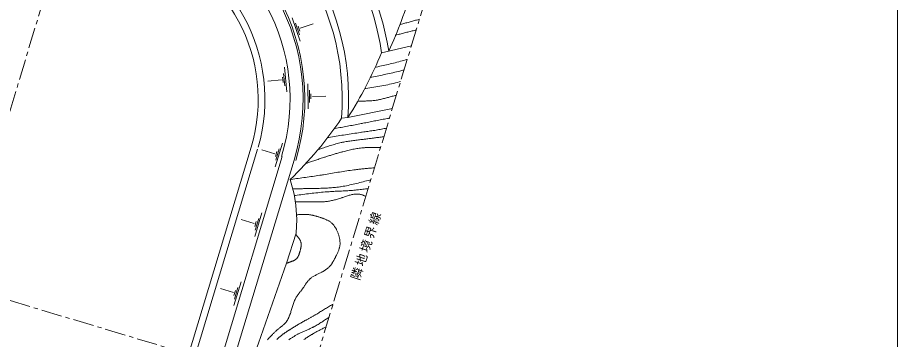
# Model space of a CAD drawing. Units: millimetres, scale not verified. Extents: x -273834 to 283729, y -197114 to 193886.
# Drawn here: x 71465 to 283729, y -24992 to 52708 of the extents above; entities that cross this region are included whole.
import ezdxf

# ---------------------------------------------------------------- set-up
doc = ezdxf.new("R2010")
doc.units = ezdxf.units.MM
doc.header["$LTSCALE"] = 1000
doc.linetypes.add('CHAIN1', pattern=[8, 5, -1, 1, -1])
for name, color, linetype, lineweight in [('2-1_道路', 7, 'Continuous', 5), ('2-2_ｸﾞﾗﾝﾄﾞ', 3, 'Continuous', 5), ('2-3_敷地境界', 2, 'CHAIN1', 5), ('2-4_法', 7, 'Continuous', 5), ('2-5_法-2', 4, 'Continuous', 5)]:
    doc.layers.add(name, color=color, linetype=linetype, lineweight=lineweight)
doc.styles.add('ＭＳ ゴシック', font='')
doc.styles.get('ＭＳ ゴシック').set_extended_font_data('MS Gothic')

msp = doc.modelspace()

# ---------------------------------------------------------------- linework, layer by layer
at = {"layer": '2-1_道路', "color": 3}
for p, q in [((105106, -80886), (135283, 19158)), ((107978, -81752), (138156, 18292))]:
    msp.add_line(p, q, dxfattribs=at)
for radius, end in [(50800, 73.21428), (47679, 73.21431)]:
    msp.add_arc((89520, 32962), radius, 343.21432, end, dxfattribs=at)
at = {"layer": '2-2_ｸﾞﾗﾝﾄﾞ'}
msp.add_line((283729, 193886), (283729, -197114), dxfattribs=at)
at = {"layer": '2-2_ｸﾞﾗﾝﾄﾞ', "color": 7, "linetype": 'CHAIN1'}
for p, q in [((30313, -100132), (83594, 76503)), ((112744, -28556), (1163, 4927))]:
    msp.add_line(p, q, dxfattribs=at)
at = {"layer": '2-2_ｸﾞﾗﾝﾄﾞ', "color": 2}
msp.add_line((97638, -78633), (127816, 21411), dxfattribs=at)
msp.add_arc((89520, 32962), 40000, 343.21434, 73.21432, dxfattribs=at)
at = {"layer": '2-3_敷地境界'}
msp.add_line((186367, 111502), (109239, -142896), dxfattribs=at)
at = {"layer": '2-4_法'}
for p, q in [((159275, 44226), (166470, 45872)), ((151144, 28558), (161891, 30772)), ((149602, 28406), (151144, 28558)), ((129329, 20954), (99183, -79099))]:
    msp.add_line(p, q, dxfattribs=at)
for points in [[(137206, 13618), (138164, 10068), (138591, 7457), (138813, 3960), (138662, 664)], [(138662, 664), (136356, -6612), (129585, -25866), (127434, -31898), (124871, -37297), (123623, -39923), (122316, -42570), (116170, -54596)]]:
    msp.add_lwpolyline(points, dxfattribs=at)
for centre, radius, start, end in [((90115, 33175), 71800, 9.17192, 65.01907), ((90480, 33768), 69586, 8.6434, 66.25055), ((90127, 33166), 61191, 355.68153, 73.35533), ((89833, 33013), 59948, 355.59286, 74.68806), ((89520, 32962), 51236, 343.21432, 73.21429), ((89520, 32962), 41617, 343.88255, 73.21429), ((75025, 84941), 94958, 334.87326, 344.58546), ((68825, 81224), 97725, 327.38976, 337.75302), ((77173, 76538), 86965, 313.65486, 326.39545)]:
    msp.add_arc(centre, radius, start, end, dxfattribs=at)
at = {"layer": '2-5_法-2'}
for p, q in [((139613, 46991), (137723, 52686)), ((139462, 48557), (138539, 51341)), ((139665, 50169), (142779, 51202)), ((139531, 49462), (139135, 50656)), ((136456, 34779), (135847, 40748)), ((135519, 37067), (135391, 38318)), ((135952, 36269), (135654, 39187)), ((135107, 37657), (131843, 37323)), ((141558, 30678), (141506, 36678)), ((141895, 32214), (141869, 35148)), ((142237, 33055), (142226, 34313)), ((142582, 33687), (145862, 33715)), ((161051, 28414), (161184, 28438)), ((133643, 16677), (135359, 22427)), ((133495, 19852), (130351, 20791)), ((133650, 19150), (134010, 20355)), ((133746, 18247), (134585, 21058)), ((130410, 5563), (128677, -181)), ((128538, 2994), (125397, 3942)), ((129055, 3495), (128692, 2291)), ((129632, 4196), (128785, 1388)), ((123520, -13661), (120379, -12713)), ((125392, -11092), (123659, -16836)), ((124614, -12459), (123767, -15267)), ((124037, -13160), (123673, -14364))]:
    msp.add_line(p, q, dxfattribs=at)
for points in [[(163707, 50992), (163857, 51035), (164115, 51109), (164374, 51183), (164633, 51257), (164891, 51331), (165150, 51404), (165409, 51477), (165668, 51550), (165927, 51623), (166186, 51695), (166446, 51767), (166705, 51839), (166965, 51910), (167225, 51981), (167485, 52051), (167745, 52121), (168005, 52189), (168266, 52258), (168417, 52297)], [(162584, 48425), (162735, 48465), (162997, 48535), (163259, 48604), (163521, 48673), (163783, 48742), (164045, 48811), (164307, 48879), (164570, 48947), (164832, 49015), (165095, 49082), (165357, 49149), (165620, 49215), (165883, 49281), (166147, 49346), (166410, 49411), (166674, 49475), (166938, 49538), (167202, 49600), (167355, 49636), (167405, 49647), (167489, 49667), (167574, 49686)], [(157755, 40707), (157997, 40761), (158415, 40854), (158833, 40946), (159250, 41040), (159668, 41133), (160085, 41228), (160502, 41324), (160919, 41421), (161335, 41519), (161751, 41618), (162166, 41720), (162580, 41823), (162994, 41928), (163408, 42036), (163820, 42146), (164232, 42258), (164643, 42373), (165054, 42491), (165291, 42561), (165483, 42619)], [(156645, 38284), (156893, 38333), (157321, 38417), (157749, 38501), (158177, 38585), (158604, 38670), (159032, 38756), (159459, 38843), (159886, 38931), (160313, 39020), (160739, 39111), (161165, 39203), (161591, 39297), (162016, 39393), (162440, 39491), (162864, 39592), (163287, 39695), (163710, 39800), (164132, 39909), (164376, 39973), (164559, 40021), (164708, 40062)], [(155231, 35573), (155509, 35612), (155989, 35681), (156468, 35751), (156947, 35821), (157425, 35894), (157903, 35968), (158381, 36046), (158857, 36126), (159333, 36211), (159808, 36299), (160281, 36392), (160754, 36490), (161225, 36594), (161695, 36703), (162163, 36820), (162629, 36943), (163094, 37074), (163557, 37213), (163825, 37297), (163875, 37314)], [(153636, 32554), (153791, 32554), (154057, 32554), (154323, 32554), (154589, 32555), (154855, 32557), (155120, 32560), (155386, 32565), (155651, 32571), (155915, 32580), (156179, 32592), (156443, 32606), (156706, 32623), (156968, 32644), (157230, 32668), (157491, 32696), (157752, 32729), (158011, 32765), (158270, 32807), (158420, 32833), (158558, 32859), (158795, 32907), (159032, 32959), (159268, 33014), (159504, 33072), (159739, 33133), (159974, 33195), (160209, 33259), (160444, 33323), (160679, 33389), (160914, 33454), (161150, 33519), (161386, 33584), (161622, 33647), (161859, 33708), (162097, 33767), (162335, 33824), (162574, 33877), (162713, 33907), (162838, 33932)], [(147850, 25895), (148065, 25934), (148437, 26003), (148808, 26072), (149179, 26140), (149550, 26209), (149921, 26278), (150292, 26347), (150663, 26416), (151034, 26485), (151405, 26554), (151776, 26624), (152147, 26694), (152518, 26764), (152889, 26834), (153260, 26905), (153630, 26975), (154001, 27047), (154372, 27118), (154586, 27160), (154788, 27199), (155134, 27267), (155481, 27335), (155827, 27403), (156174, 27471), (156520, 27539), (156867, 27608), (157213, 27676), (157560, 27744), (157906, 27813), (158253, 27880), (158600, 27948), (158947, 28015), (159293, 28082), (159640, 28149), (159988, 28215), (160335, 28281), (160682, 28345), (160884, 28383), (161051, 28414)], [(146277, 23741), (146537, 23783), (146986, 23855), (147435, 23927), (147883, 23999), (148332, 24071), (148781, 24143), (149229, 24214), (149678, 24285), (150127, 24356), (150576, 24427), (151025, 24497), (151474, 24567), (151924, 24636), (152373, 24705), (152823, 24773), (153272, 24841), (153722, 24908), (154172, 24975), (154433, 25013), (154626, 25041), (154959, 25090), (155291, 25138), (155624, 25186), (155956, 25235), (156289, 25284), (156621, 25333), (156953, 25384), (157285, 25435), (157617, 25487), (157948, 25541), (158279, 25596), (158610, 25653), (158940, 25712), (159270, 25773), (159600, 25835), (159929, 25901), (160257, 25968), (160447, 26009)], [(155199, 23345), (155463, 23378), (155727, 23411), (155990, 23444), (156253, 23478), (156516, 23513), (156779, 23547), (157042, 23582), (157305, 23617), (157568, 23652), (157831, 23687), (158093, 23722), (158356, 23757), (158619, 23792), (158882, 23826), (159144, 23860), (159407, 23894), (159669, 23927), (159822, 23946)], [(143917, 20787), (144099, 20852), (144413, 20964), (144727, 21075), (145042, 21185), (145357, 21295), (145672, 21403), (145987, 21510), (146302, 21615), (146619, 21719), (146935, 21820), (147252, 21918), (147570, 22014), (147888, 22107), (148207, 22197), (148527, 22283), (148848, 22366), (149170, 22444), (149492, 22519), (149680, 22560), (149849, 22595), (150140, 22654), (150433, 22709), (150726, 22761), (151020, 22810), (151315, 22857), (151610, 22901), (151906, 22944), (152201, 22984), (152498, 23023), (152794, 23060), (153091, 23096), (153388, 23132), (153685, 23167), (153983, 23201), (154280, 23236), (154577, 23271), (154874, 23306), (155047, 23326), (155199, 23345)], [(149945, 20326), (150245, 20407), (150547, 20486), (150849, 20563), (151151, 20638), (151454, 20711), (151758, 20781), (152062, 20848), (152366, 20912), (152671, 20972), (152977, 21028), (153283, 21081), (153590, 21129), (153897, 21172), (154205, 21211), (154513, 21244), (154822, 21272), (155131, 21294), (155310, 21304), (155429, 21310), (155635, 21318), (155841, 21323), (156046, 21327), (156252, 21329), (156458, 21330), (156664, 21330), (156870, 21330), (157076, 21329), (157282, 21329), (157488, 21329), (157694, 21330), (157900, 21333), (158106, 21336), (158311, 21342), (158516, 21350), (158721, 21360), (158926, 21373), (159045, 21383)], [(140939, 17452), (141090, 17504), (141350, 17594), (141610, 17683), (141870, 17773), (142130, 17862), (142389, 17951), (142650, 18040), (142910, 18129), (143170, 18217), (143430, 18306), (143690, 18394), (143951, 18481), (144211, 18569), (144472, 18655), (144732, 18742), (144993, 18828), (145254, 18913), (145515, 18998), (145667, 19047), (145797, 19089), (146021, 19161), (146246, 19233), (146470, 19304), (146695, 19374), (146920, 19444), (147146, 19514), (147371, 19583), (147597, 19651), (147822, 19719), (148048, 19787), (148275, 19854), (148501, 19920), (148728, 19986), (148955, 20051), (149182, 20115), (149410, 20179), (149638, 20242), (149770, 20278), (149945, 20326)], [(137206, 13618), (137457, 13651), (137889, 13709), (138322, 13767), (138754, 13826), (139187, 13884), (139619, 13943), (140051, 14002), (140484, 14061), (140916, 14122), (141348, 14182), (141780, 14244), (142212, 14306), (142644, 14369), (143076, 14433), (143507, 14498), (143939, 14563), (144370, 14630), (144801, 14698), (145051, 14738), (145300, 14779), (145729, 14849), (146158, 14920), (146587, 14992), (147016, 15065), (147445, 15137), (147873, 15210), (148302, 15282), (148731, 15354), (149160, 15425), (149589, 15495), (150018, 15563), (150448, 15631), (150877, 15696), (151307, 15760), (151737, 15822), (152167, 15881), (152598, 15938), (152848, 15970), (152998, 15988)], [(152998, 15988), (153256, 16019), (153515, 16049), (153774, 16078), (154032, 16107), (154291, 16135), (154550, 16162), (154809, 16189), (155068, 16215), (155328, 16241), (155587, 16266), (155846, 16292), (156105, 16317), (156365, 16342), (156624, 16368), (156883, 16393), (157143, 16419), (157402, 16445), (157552, 16460)], [(149598, 11902), (150006, 11970), (150414, 12043), (150821, 12121), (151228, 12203), (151633, 12290), (152039, 12381), (152443, 12474), (152848, 12571), (153251, 12669), (153655, 12769), (154059, 12871), (154462, 12973), (154866, 13076), (155270, 13179), (155674, 13280), (156078, 13381), (156482, 13480), (156662, 13523)], [(137863, 11375), (138040, 11377), (138345, 11380), (138651, 11383), (138956, 11386), (139261, 11390), (139566, 11393), (139871, 11397), (140177, 11400), (140482, 11404), (140787, 11408), (141093, 11413), (141398, 11417), (141704, 11422), (142009, 11427), (142315, 11433), (142621, 11439), (142926, 11445), (143232, 11452), (143410, 11456), (143600, 11460), (143930, 11468), (144259, 11477), (144588, 11487), (144917, 11499), (145246, 11511), (145575, 11525), (145903, 11541), (146232, 11559), (146560, 11579), (146888, 11601), (147216, 11626), (147543, 11654), (147870, 11684), (148196, 11718), (148522, 11754), (148847, 11795), (149172, 11839), (149360, 11866), (149598, 11902)], [(138231, 9739), (138490, 9774), (138939, 9833), (139387, 9892), (139835, 9951), (140283, 10010), (140732, 10067), (141180, 10124), (141628, 10179), (142077, 10233), (142526, 10286), (142974, 10337), (143423, 10386), (143872, 10434), (144322, 10479), (144771, 10522), (145221, 10563), (145670, 10601), (146120, 10636), (146382, 10655), (146599, 10670), (146975, 10695), (147351, 10718), (147727, 10739), (148104, 10760), (148480, 10779), (148856, 10799), (149232, 10818), (149609, 10837), (149985, 10856), (150362, 10876), (150738, 10898), (151114, 10920), (151490, 10944), (151866, 10970), (152242, 10998), (152618, 11028), (152994, 11061), (153212, 11082), (153407, 11101)], [(153407, 11101), (153744, 11136), (154081, 11173), (154418, 11212), (154755, 11251), (155092, 11291), (155428, 11331), (155765, 11371), (156018, 11400)], [(145528, 8248), (145773, 8272), (146017, 8301), (146261, 8334), (146504, 8371), (146746, 8412), (146988, 8457), (147230, 8507), (147472, 8560), (147714, 8616), (147956, 8676), (148198, 8740), (148440, 8806), (148682, 8876), (148924, 8949), (149167, 9025), (149411, 9103), (149655, 9184), (149797, 9232), (149925, 9276), (150146, 9353), (150367, 9431), (150589, 9508), (150811, 9584), (151033, 9659), (151255, 9731), (151477, 9799), (151698, 9863), (151919, 9921), (152140, 9974), (152360, 10019), (152579, 10057), (152797, 10086), (153014, 10106), (153230, 10115), (153445, 10113), (153658, 10100), (153781, 10086), (153872, 10073), (154028, 10045)], [(154028, 10045), (154183, 10011), (154337, 9971), (154492, 9925), (154646, 9875), (154800, 9821), (154954, 9764), (155108, 9704), (155263, 9641), (155418, 9576), (155460, 9559)], [(138485, 8255), (138596, 8256), (138787, 8257), (138979, 8257), (139171, 8258), (139362, 8258), (139554, 8259), (139746, 8259), (139937, 8259), (140129, 8258), (140321, 8258), (140513, 8257), (140705, 8255), (140897, 8254), (141089, 8252), (141281, 8249), (141474, 8246), (141666, 8243), (141859, 8239), (141970, 8236), (142080, 8233), (142269, 8228), (142458, 8223), (142647, 8217), (142836, 8212), (143025, 8206), (143213, 8202), (143402, 8197), (143591, 8194), (143779, 8192), (143968, 8190), (144156, 8190), (144344, 8192), (144531, 8195), (144718, 8200), (144905, 8207), (145092, 8216), (145278, 8228), (145385, 8236), (145528, 8248)], [(138784, 5100), (138887, 5107), (139064, 5118), (139241, 5130), (139418, 5141), (139595, 5151), (139772, 5160), (139949, 5168), (140125, 5174), (140301, 5179), (140477, 5182), (140653, 5183), (140828, 5182), (141003, 5179), (141177, 5173), (141351, 5164), (141525, 5152), (141698, 5137), (141871, 5118), (141970, 5105), (142058, 5093), (142208, 5070), (142358, 5045), (142508, 5016), (142657, 4986), (142807, 4953), (142955, 4918), (143104, 4880), (143253, 4841), (143401, 4800), (143549, 4757), (143697, 4713), (143846, 4668), (143994, 4621), (144142, 4573), (144291, 4524), (144439, 4474), (144588, 4424), (144674, 4394), (144762, 4363)], [(144762, 4363), (144915, 4310), (145067, 4256), (145219, 4201), (145371, 4144), (145521, 4086), (145671, 4025), (145818, 3963), (145965, 3898), (146109, 3831), (146251, 3761), (146391, 3688), (146529, 3611), (146663, 3531), (146794, 3448), (146922, 3360), (147047, 3268), (147167, 3171), (147235, 3113), (147305, 3051), (147422, 2938), (147534, 2821), (147642, 2700), (147746, 2574), (147846, 2443), (147941, 2309), (148033, 2171), (148121, 2030), (148206, 1885), (148287, 1738), (148365, 1588), (148439, 1435), (148510, 1280), (148579, 1124), (148644, 966), (148707, 806), (148767, 646), (148801, 552), (148832, 462), (148885, 306)], [(138609, 296), (138660, 239), (138748, 140), (138835, 42), (138921, -57), (139005, -157), (139088, -256), (139169, -357), (139248, -457), (139324, -559), (139396, -661), (139465, -764), (139530, -868), (139591, -973), (139648, -1080), (139699, -1187), (139745, -1296), (139785, -1406), (139819, -1517), (139836, -1583), (139851, -1650), (139871, -1768), (139885, -1887), (139893, -2007), (139895, -2129), (139892, -2252), (139884, -2376), (139872, -2501), (139855, -2627), (139834, -2754), (139810, -2881), (139783, -3009), (139753, -3138), (139720, -3267), (139686, -3396), (139650, -3525), (139612, -3655), (139574, -3784), (139551, -3859), (139532, -3922)], [(148885, 306), (148934, 150), (148982, -7), (149026, -164), (149067, -321), (149104, -479), (149138, -636), (149169, -794), (149195, -952), (149217, -1110), (149235, -1267), (149248, -1425), (149256, -1582), (149260, -1738), (149258, -1894), (149251, -2050), (149238, -2205), (149228, -2294), (149215, -2383), (149190, -2537), (149159, -2690), (149123, -2842), (149083, -2993), (149038, -3144), (148989, -3294), (148936, -3443), (148879, -3592), (148820, -3741), (148758, -3889), (148693, -4036), (148627, -4184), (148558, -4330), (148488, -4476), (148417, -4622), (148346, -4768), (148273, -4914), (148231, -4998), (148195, -5070), (148133, -5195), (148070, -5320)], [(139532, -3922), (139500, -4029), (139466, -4136), (139432, -4242), (139397, -4347), (139360, -4451), (139322, -4553), (139282, -4654), (139241, -4753), (139197, -4850), (139150, -4945), (139101, -5038), (139050, -5127), (138995, -5214), (138936, -5297), (138875, -5377), (138809, -5454), (138740, -5527), (138698, -5567), (138661, -5599), (138596, -5653), (138529, -5704), (138459, -5753), (138386, -5800), (138312, -5844), (138236, -5886), (138157, -5926), (138078, -5965), (137997, -6002), (137914, -6037), (137831, -6072), (137747, -6105), (137663, -6138), (137578, -6169), (137493, -6200), (137408, -6231), (137324, -6261), (137275, -6278), (137245, -6289), (137193, -6308)], [(137193, -6308), (137142, -6326), (137090, -6344), (137039, -6363), (136988, -6381), (136938, -6400), (136887, -6418), (136837, -6436), (136786, -6455), (136736, -6473), (136686, -6491), (136635, -6510), (136585, -6528), (136535, -6546), (136485, -6565), (136435, -6583), (136385, -6601), (136356, -6612)], [(148070, -5320), (148007, -5444), (147944, -5568), (147879, -5691), (147814, -5813), (147749, -5935), (147682, -6055), (147613, -6174), (147543, -6292), (147472, -6408), (147399, -6523), (147324, -6636), (147246, -6748), (147167, -6858), (147085, -6966), (147001, -7072), (146951, -7132), (146899, -7193), (146807, -7296), (146712, -7396), (146615, -7495), (146515, -7591), (146413, -7685), (146308, -7777), (146201, -7867), (146092, -7955), (145981, -8041), (145868, -8124), (145753, -8206), (145637, -8286), (145518, -8364), (145398, -8440), (145277, -8514), (145155, -8587), (145031, -8657), (144959, -8697), (144860, -8751), (144688, -8841), (144515, -8929), (144341, -9015)], [(144341, -9015), (144167, -9100), (143992, -9185), (143818, -9269), (143645, -9353), (143473, -9438), (143303, -9525), (143134, -9613), (142969, -9704), (142806, -9799), (142646, -9896), (142491, -9998), (142339, -10105), (142192, -10217), (142050, -10334), (141970, -10405), (141906, -10465), (141797, -10573), (141692, -10684), (141590, -10799), (141491, -10917), (141395, -11039), (141300, -11163), (141208, -11289), (141117, -11417), (141027, -11547), (140938, -11678), (140850, -11811), (140762, -11943), (140674, -12077), (140586, -12210), (140497, -12343), (140407, -12475), (140316, -12606), (140263, -12682), (140213, -12752), (140125, -12871), (140036, -12989), (139947, -13107), (139856, -13223)], [(139856, -13223), (139766, -13339), (139675, -13455), (139585, -13570), (139494, -13686), (139405, -13801), (139316, -13917), (139229, -14032), (139142, -14149), (139058, -14266), (138975, -14384), (138894, -14503), (138816, -14623), (138740, -14745), (138698, -14816), (138627, -14940), (138511, -15156), (138403, -15377), (138301, -15601), (138206, -15829), (138116, -16060), (138031, -16294), (137950, -16530), (137871, -16768), (137795, -17008), (137721, -17249), (137648, -17492), (137574, -17734), (137500, -17978), (137425, -18221), (137348, -18463), (137267, -18705), (137183, -18946), (137132, -19085), (137108, -19149), (137066, -19259), (137023, -19369), (136978, -19478), (136932, -19586), (136885, -19694)], [(147566, -16477), (147425, -16557), (147183, -16695), (146942, -16836), (146702, -16978), (146463, -17121), (146226, -17265), (145989, -17410), (145753, -17556), (145517, -17702), (145281, -17849), (145046, -17995), (144811, -18142), (144575, -18288), (144339, -18433), (144103, -18578), (143866, -18721), (143628, -18863), (143390, -19004), (143251, -19085), (143170, -19132), (143030, -19212), (142890, -19292), (142750, -19371), (142609, -19450), (142468, -19528), (142327, -19606), (142186, -19684), (142045, -19762), (141903, -19839), (141762, -19917), (141620, -19994), (141478, -20072), (141337, -20150), (141195, -20227), (141054, -20305), (140913, -20384), (140771, -20462), (140690, -20508), (140574, -20573)], [(136885, -19694), (136836, -19800), (136786, -19906), (136734, -20010), (136680, -20113), (136624, -20215), (136567, -20316), (136507, -20415), (136446, -20512), (136382, -20608), (136317, -20702), (136249, -20794), (136178, -20884), (136136, -20935), (136083, -20998), (135987, -21104), (135889, -21207), (135787, -21308), (135682, -21406), (135575, -21502), (135466, -21596), (135355, -21688), (135242, -21780), (135128, -21870), (135013, -21960), (134898, -22049), (134782, -22137), (134666, -22226), (134551, -22316), (134436, -22406), (134322, -22496), (134209, -22589), (134144, -22643), (134075, -22701), (133958, -22804), (133842, -22908), (133728, -23013), (133615, -23120), (133504, -23228), (133394, -23337)], [(140574, -20573), (140375, -20686), (140177, -20800), (139978, -20914), (139781, -21029), (139583, -21145), (139387, -21261), (139190, -21378), (138994, -21495), (138798, -21613), (138603, -21732), (138408, -21851), (138213, -21970), (138019, -22090), (137825, -22210), (137631, -22331), (137437, -22451), (137244, -22572), (137132, -22643), (137077, -22677), (136982, -22737), (136886, -22797), (136791, -22858), (136696, -22918), (136601, -22979), (136507, -23040), (136412, -23101), (136318, -23163), (136223, -23225), (136129, -23288), (136036, -23351), (135942, -23414), (135849, -23478), (135756, -23543), (135663, -23609), (135570, -23675), (135478, -23742), (135425, -23781), (135333, -23849), (135177, -23968)], [(146597, -19619), (146380, -19768), (146163, -19917), (145946, -20066), (145728, -20215), (145510, -20363), (145291, -20510), (145072, -20656), (144852, -20801), (144631, -20944), (144409, -21085), (144186, -21224), (143962, -21361), (143736, -21496), (143509, -21628), (143280, -21757), (143050, -21882), (142818, -22004), (142682, -22073), (142575, -22127), (142389, -22217), (142202, -22306), (142014, -22393), (141826, -22479), (141636, -22563), (141447, -22646), (141257, -22729), (141067, -22812), (140877, -22894), (140687, -22977), (140497, -23060), (140308, -23144), (140119, -23229), (139931, -23315), (139744, -23403), (139558, -23493), (139373, -23584), (139267, -23639), (139182, -23683), (139036, -23759)], [(133394, -23337), (133284, -23447), (133176, -23558), (133068, -23670), (132961, -23782), (132855, -23895), (132748, -24007), (132642, -24120), (132535, -24233), (132429, -24346), (132322, -24458), (132214, -24570), (132152, -24635), (132098, -24690), (132005, -24785), (131911, -24879), (131817, -24973), (131723, -25067)], [(145911, -21937), (145798, -21997), (145602, -22099), (145406, -22200), (145210, -22302), (145014, -22403), (144818, -22504), (144622, -22606), (144427, -22708), (144231, -22810), (144036, -22913), (143841, -23016), (143647, -23120), (143453, -23226), (143259, -23332), (143067, -23439), (142875, -23548), (142684, -23658), (142494, -23770), (142384, -23836), (142270, -23905), (142075, -24025), (141881, -24146), (141687, -24269), (141495, -24393), (141303, -24519), (141111, -24644), (140920, -24771), (140729, -24898), (140538, -25025)], [(135177, -23968), (135022, -24089), (134868, -24213), (134717, -24340), (134568, -24469), (134421, -24601), (134278, -24736), (134137, -24873), (134000, -25014)], [(139036, -23759), (138891, -23838), (138747, -23918), (138604, -23999), (138461, -24082), (138319, -24165), (138177, -24250), (138036, -24336), (137896, -24423), (137756, -24511), (137616, -24600), (137477, -24690), (137338, -24781), (137200, -24872), (137061, -24964), (136923, -25057)]]:
    msp.add_lwpolyline(points, dxfattribs=at)

# ---------------------------------------------------------------- texts
at = {"layer": '2-4_法', "insert": (154118, -10960), "char_height": 2199, "attachment_point": 7, "rotation": 71.786, "style": 'ＭＳ ゴシック'}
msp.add_mtext('\\T1.17;隣地境界線', dxfattribs=at)

doc.saveas('drawing.dxf')
